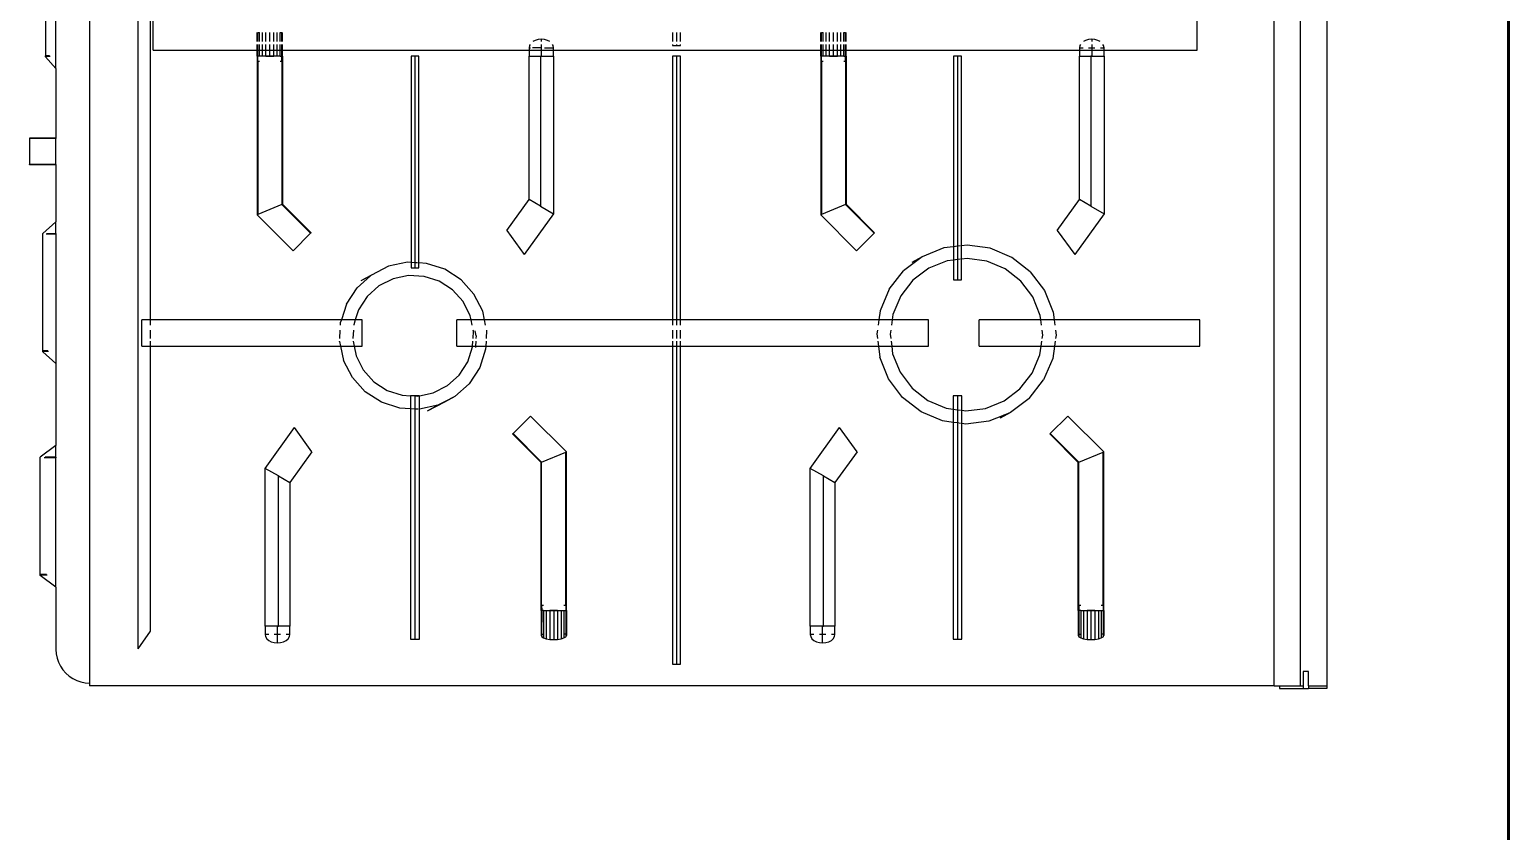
# Model space of a CAD drawing. Header units: metres. Extents: x 54.3 to 102.1, y 17 to 45.8.
# Drawn here: x 60.01 to 60.571, y 37.794 to 38.099 of the extents above; entities that cross this region are included whole.
import ezdxf

# ---------------------------------------------------------------- set-up
doc = ezdxf.new("R2010")
doc.units = ezdxf.units.M
doc.layers.add('A-WALL', color=6, linetype='Continuous', lineweight=60)

msp = doc.modelspace()

# ---------------------------------------------------------------- linework, layer by layer
for p, q in [((60.03242, 38.35067), (60.03242, 37.85067)), ((60.48226, 37.84967), (60.48226, 38.35067)), ((60.50226, 38.35167), (60.50226, 37.84967)), ((60.49226, 37.84967), (60.49226, 38.34631)), ((60.0507, 38.33474), (60.0507, 37.86374)), ((60.05546, 38.21359), (60.05546, 37.98864)), ((60.01962, 38.08412), (60.01962, 38.13788)), ((60.01562, 38.13325), (60.01562, 38.08891)), ((60.05658, 38.09106), (60.05658, 38.10222)), ((60.453, 38.09106), (60.453, 38.10222)), ((60.09604, 38.09433), (60.09604, 38.09781)), ((60.09626, 38.0978), (60.09697, 38.09781)), ((60.09626, 38.09433), (60.09626, 38.0978)), ((60.09697, 38.09433), (60.09697, 38.09781)), ((60.09804, 38.09433), (60.09804, 38.09781)), ((60.09938, 38.09433), (60.09938, 38.09781)), ((60.10086, 38.09433), (60.10086, 38.09781)), ((60.10235, 38.09433), (60.10235, 38.09781)), ((60.10369, 38.09433), (60.10369, 38.09781)), ((60.10475, 38.09433), (60.10475, 38.09781)), ((60.10475, 38.09781), (60.10526, 38.0978)), ((60.10526, 38.0978), (60.10544, 38.09781)), ((60.10544, 38.09433), (60.10544, 38.09781)), ((60.10569, 38.09433), (60.10569, 38.09781)), ((60.2016, 38.09477), (60.20075, 38.09433)), ((60.20273, 38.09509), (60.2016, 38.09477)), ((60.20394, 38.0952), (60.20273, 38.09509)), ((60.20515, 38.09509), (60.20394, 38.0952)), ((60.20394, 38.0952), (60.20394, 38.09433)), ((60.20628, 38.09477), (60.20515, 38.09509)), ((60.20713, 38.09433), (60.20628, 38.09477)), ((60.25374, 38.09781), (60.25374, 38.09433)), ((60.25524, 38.09781), (60.25524, 38.09433)), ((60.2568, 38.09433), (60.2568, 38.09781)), ((60.31004, 38.09433), (60.31004, 38.09781)), ((60.31026, 38.0978), (60.31097, 38.09781)), ((60.31026, 38.09433), (60.31026, 38.0978)), ((60.31097, 38.09433), (60.31097, 38.09781)), ((60.31204, 38.09433), (60.31204, 38.09781)), ((60.31338, 38.09433), (60.31338, 38.09781)), ((60.31486, 38.09433), (60.31486, 38.09781)), ((60.31635, 38.09433), (60.31635, 38.09781)), ((60.31769, 38.09433), (60.31769, 38.09781)), ((60.31875, 38.09433), (60.31875, 38.09781)), ((60.31875, 38.09781), (60.31926, 38.0978)), ((60.31926, 38.0978), (60.31944, 38.09781)), ((60.31944, 38.09433), (60.31944, 38.09781)), ((60.31969, 38.09433), (60.31969, 38.09781)), ((60.4106, 38.09477), (60.40975, 38.09433)), ((60.41173, 38.09509), (60.4106, 38.09477)), ((60.41294, 38.0952), (60.41173, 38.09509)), ((60.41415, 38.09509), (60.41294, 38.0952)), ((60.41294, 38.0952), (60.41294, 38.09433)), ((60.41528, 38.09477), (60.41415, 38.09509)), ((60.41613, 38.09433), (60.41528, 38.09477)), ((60.01718, 38.08891), (60.01562, 38.08891)), ((60.01562, 38.08869), (60.01562, 38.08891)), ((60.05658, 38.09106), (60.09604, 38.09106)), ((60.09604, 38.09106), (60.09604, 38.09328)), ((60.09604, 38.08882), (60.09604, 38.09106)), ((60.09604, 38.09106), (60.09626, 38.09106)), ((60.09626, 38.09106), (60.09626, 38.09328)), ((60.09626, 38.08882), (60.09626, 38.09106)), ((60.09626, 38.09106), (60.09697, 38.09106)), ((60.09697, 38.09106), (60.09697, 38.09328)), ((60.09697, 38.08882), (60.09697, 38.09106)), ((60.09697, 38.09106), (60.09804, 38.09106)), ((60.09804, 38.09106), (60.09804, 38.09328)), ((60.09804, 38.08882), (60.09804, 38.09106)), ((60.09804, 38.09106), (60.09938, 38.09106)), ((60.09938, 38.09106), (60.09938, 38.09328)), ((60.09938, 38.08882), (60.09938, 38.09106)), ((60.09938, 38.09106), (60.10086, 38.09106)), ((60.10086, 38.09106), (60.10086, 38.09328)), ((60.10086, 38.08889), (60.10086, 38.09106)), ((60.10086, 38.09106), (60.10235, 38.09106)), ((60.10235, 38.09106), (60.10235, 38.09328)), ((60.10235, 38.08882), (60.10235, 38.09106)), ((60.10235, 38.09106), (60.10369, 38.09106)), ((60.10369, 38.09106), (60.10369, 38.09328)), ((60.10369, 38.08882), (60.10369, 38.09106)), ((60.10369, 38.09106), (60.10475, 38.09106)), ((60.10475, 38.09106), (60.10475, 38.09328)), ((60.10475, 38.08882), (60.10475, 38.09106)), ((60.10475, 38.09106), (60.10544, 38.09106)), ((60.10544, 38.09106), (60.10544, 38.09328)), ((60.10544, 38.08882), (60.10544, 38.09106)), ((60.10544, 38.09106), (60.10569, 38.09106)), ((60.10569, 38.09106), (60.10569, 38.09328)), ((60.10569, 38.08882), (60.10569, 38.09106)), ((60.10569, 38.09106), (60.19926, 38.09106)), ((60.19942, 38.09283), (60.19926, 38.09201)), ((60.19926, 38.09201), (60.19989, 38.09201)), ((60.19926, 38.09201), (60.19926, 38.09106)), ((60.19926, 38.09106), (60.19926, 38.08882)), ((60.19926, 38.09106), (60.20394, 38.09106)), ((60.19969, 38.09328), (60.19942, 38.09283)), ((60.20394, 38.09201), (60.20063, 38.09201)), ((60.20394, 38.09328), (60.20394, 38.09201)), ((60.20394, 38.09201), (60.20394, 38.09106)), ((60.20394, 38.09106), (60.20394, 38.08882)), ((60.20394, 38.09106), (60.20862, 38.09106)), ((60.20515, 38.09201), (60.20862, 38.09201)), ((60.20846, 38.09283), (60.20819, 38.09328)), ((60.20862, 38.09201), (60.20846, 38.09283)), ((60.20862, 38.09106), (60.20862, 38.09201)), ((60.20862, 38.08882), (60.20862, 38.09106)), ((60.20862, 38.09106), (60.31004, 38.09106)), ((60.25374, 38.09328), (60.25374, 38.09282)), ((60.25374, 38.09282), (60.25524, 38.09282)), ((60.25524, 38.09328), (60.25524, 38.09282)), ((60.25524, 38.09282), (60.2568, 38.09282)), ((60.2568, 38.09282), (60.2568, 38.09328)), ((60.31004, 38.09106), (60.31004, 38.09328)), ((60.31004, 38.08882), (60.31004, 38.09106)), ((60.31004, 38.09106), (60.31026, 38.09106)), ((60.31026, 38.09106), (60.31026, 38.09328)), ((60.31026, 38.08882), (60.31026, 38.09106)), ((60.31026, 38.09106), (60.31097, 38.09106)), ((60.31097, 38.09106), (60.31097, 38.09328)), ((60.31097, 38.08882), (60.31097, 38.09106)), ((60.31097, 38.09106), (60.31204, 38.09106)), ((60.31204, 38.09106), (60.31204, 38.09328)), ((60.31204, 38.08882), (60.31204, 38.09106)), ((60.31204, 38.09106), (60.31338, 38.09106)), ((60.31338, 38.09106), (60.31338, 38.09328)), ((60.31338, 38.08882), (60.31338, 38.09106)), ((60.31338, 38.09106), (60.31486, 38.09106)), ((60.31486, 38.09106), (60.31486, 38.09328)), ((60.31486, 38.08889), (60.31486, 38.09106)), ((60.31486, 38.09106), (60.31635, 38.09106)), ((60.31635, 38.09106), (60.31635, 38.09328)), ((60.31635, 38.08882), (60.31635, 38.09106)), ((60.31635, 38.09106), (60.31769, 38.09106)), ((60.31769, 38.09106), (60.31769, 38.09328)), ((60.31769, 38.08882), (60.31769, 38.09106)), ((60.31769, 38.09106), (60.31875, 38.09106)), ((60.31875, 38.09106), (60.31875, 38.09328)), ((60.31875, 38.08882), (60.31875, 38.09106)), ((60.31875, 38.09106), (60.31944, 38.09106)), ((60.31944, 38.09106), (60.31944, 38.09328)), ((60.31944, 38.08882), (60.31944, 38.09106)), ((60.31944, 38.09106), (60.31969, 38.09106)), ((60.31969, 38.09106), (60.31969, 38.09328)), ((60.31969, 38.08882), (60.31969, 38.09106)), ((60.31969, 38.09106), (60.40826, 38.09106)), ((60.40842, 38.09283), (60.40826, 38.09201)), ((60.40826, 38.09201), (60.40963, 38.09201)), ((60.40826, 38.09201), (60.40826, 38.09106)), ((60.40826, 38.09106), (60.40826, 38.08882)), ((60.40826, 38.09106), (60.41294, 38.09106)), ((60.40869, 38.09328), (60.40842, 38.09283)), ((60.41173, 38.09201), (60.41294, 38.09201)), ((60.41294, 38.09328), (60.41294, 38.09201)), ((60.41294, 38.09201), (60.41415, 38.09201)), ((60.41294, 38.09201), (60.41294, 38.09106)), ((60.41294, 38.09106), (60.41294, 38.08882)), ((60.41294, 38.09106), (60.41762, 38.09106)), ((60.41625, 38.09201), (60.41762, 38.09201)), ((60.41746, 38.09283), (60.41719, 38.09328)), ((60.41762, 38.09201), (60.41746, 38.09283)), ((60.41762, 38.09106), (60.41762, 38.09201)), ((60.41762, 38.08882), (60.41762, 38.09106)), ((60.41762, 38.09106), (60.453, 38.09106)), ((60.01562, 38.08853), (60.01562, 38.08869)), ((60.0174, 38.08869), (60.01562, 38.08869)), ((60.01962, 38.08412), (60.01562, 38.08853)), ((60.01962, 38.08412), (60.01962, 38.05764)), ((60.09626, 38.08882), (60.09604, 38.08882)), ((60.09604, 38.08882), (60.09604, 38.02854)), ((60.09626, 38.08687), (60.09626, 38.08882)), ((60.09697, 38.08882), (60.09626, 38.08882)), ((60.09626, 38.08687), (60.09697, 38.08687)), ((60.09626, 38.08687), (60.09628, 38.02865)), ((60.09804, 38.08882), (60.09697, 38.08882)), ((60.09938, 38.08882), (60.09804, 38.08882)), ((60.10086, 38.08889), (60.09938, 38.08882)), ((60.09938, 38.08882), (60.10235, 38.08882)), ((60.10235, 38.08882), (60.10086, 38.08889)), ((60.10369, 38.08882), (60.10235, 38.08882)), ((60.10475, 38.08882), (60.10369, 38.08882)), ((60.10475, 38.08882), (60.10544, 38.08882)), ((60.10475, 38.08687), (60.10546, 38.08687)), ((60.10544, 38.08882), (60.10569, 38.08882)), ((60.10546, 38.08687), (60.10544, 38.08882)), ((60.10546, 38.08687), (60.10569, 38.08735)), ((60.10546, 38.08687), (60.10546, 38.03245)), ((60.10569, 38.08882), (60.10569, 38.03254)), ((60.15448, 38.08882), (60.15448, 38.01043)), ((60.15591, 38.08882), (60.15448, 38.08882)), ((60.15591, 38.08882), (60.15594, 38.01035)), ((60.1574, 38.08882), (60.15591, 38.08882)), ((60.1574, 38.01027), (60.1574, 38.08882)), ((60.19926, 38.0343), (60.19926, 38.08882)), ((60.19926, 38.08882), (60.20358, 38.08882)), ((60.20358, 38.08882), (60.20358, 38.03182)), ((60.20358, 38.08882), (60.20394, 38.08882)), ((60.20394, 38.08882), (60.20862, 38.08882)), ((60.20862, 38.08882), (60.20862, 38.02891)), ((60.25374, 38.08882), (60.25374, 37.98864)), ((60.25524, 38.08882), (60.25374, 38.08882)), ((60.25524, 38.08882), (60.25524, 37.98864)), ((60.2568, 38.08882), (60.25524, 38.08882)), ((60.2568, 37.98864), (60.2568, 38.08882)), ((60.31026, 38.08882), (60.31004, 38.08882)), ((60.31004, 38.08882), (60.31004, 38.02854)), ((60.31026, 38.08687), (60.31026, 38.08882)), ((60.31097, 38.08882), (60.31026, 38.08882)), ((60.31026, 38.08687), (60.31097, 38.08687)), ((60.31026, 38.08687), (60.31028, 38.02865)), ((60.31204, 38.08882), (60.31097, 38.08882)), ((60.31338, 38.08882), (60.31204, 38.08882)), ((60.31486, 38.08889), (60.31338, 38.08882)), ((60.31338, 38.08882), (60.31635, 38.08882)), ((60.31635, 38.08882), (60.31486, 38.08889)), ((60.31769, 38.08882), (60.31635, 38.08882)), ((60.31875, 38.08882), (60.31769, 38.08882)), ((60.31875, 38.08882), (60.31944, 38.08882)), ((60.31875, 38.08687), (60.31946, 38.08687)), ((60.31944, 38.08882), (60.31969, 38.08882)), ((60.31946, 38.08687), (60.31944, 38.08882)), ((60.31946, 38.08687), (60.31969, 38.08735)), ((60.31946, 38.08687), (60.31946, 38.03245)), ((60.31969, 38.08882), (60.31969, 38.03254)), ((60.36039, 38.08882), (60.36039, 38.01639)), ((60.36191, 38.08882), (60.36039, 38.08882)), ((60.36191, 38.08882), (60.36191, 38.01658)), ((60.36348, 38.08882), (60.36191, 38.08882)), ((60.36348, 38.01677), (60.36348, 38.08882)), ((60.40826, 38.0343), (60.40826, 38.08882)), ((60.40826, 38.08882), (60.41258, 38.08882)), ((60.41258, 38.08882), (60.41258, 38.03182)), ((60.41294, 38.08882), (60.41258, 38.08882)), ((60.41294, 38.08882), (60.41762, 38.08882)), ((60.41762, 38.08882), (60.41762, 38.02891)), ((60.01962, 38.05764), (60.00962, 38.05764)), ((60.00962, 38.05764), (60.00962, 38.05757)), ((60.01962, 38.05757), (60.00962, 38.05757)), ((60.00962, 38.05757), (60.00962, 38.04764)), ((60.01962, 38.05764), (60.01962, 38.05757)), ((60.01962, 38.04764), (60.01962, 38.05757)), ((60.01962, 38.04764), (60.00962, 38.04764)), ((60.00962, 38.04757), (60.00962, 38.04764)), ((60.01962, 38.04757), (60.00962, 38.04757)), ((60.01962, 38.04764), (60.01962, 38.04757)), ((60.01962, 38.04757), (60.01962, 38.02588)), ((60.19085, 38.02262), (60.19926, 38.0343)), ((60.20358, 38.03182), (60.19926, 38.0343)), ((60.39985, 38.02262), (60.40826, 38.0343)), ((60.41258, 38.03182), (60.40826, 38.0343)), ((60.09628, 38.02865), (60.09604, 38.02854)), ((60.09604, 38.02854), (60.10966, 38.01492)), ((60.10546, 38.03245), (60.09628, 38.02865)), ((60.10546, 38.03245), (60.10569, 38.03254)), ((60.10546, 38.03245), (60.11631, 38.02157)), ((60.10569, 38.03254), (60.11649, 38.02174)), ((60.20862, 38.02891), (60.19747, 38.01343)), ((60.20358, 38.03182), (60.20862, 38.02891)), ((60.31028, 38.02865), (60.31004, 38.02854)), ((60.31004, 38.02854), (60.32366, 38.01492)), ((60.31946, 38.03245), (60.31028, 38.02865)), ((60.31946, 38.03245), (60.31969, 38.03254)), ((60.31946, 38.03245), (60.33031, 38.02157)), ((60.31969, 38.03254), (60.33049, 38.02174)), ((60.41762, 38.02891), (60.40647, 38.01343)), ((60.41258, 38.03182), (60.41762, 38.02891)), ((60.01962, 38.02588), (60.01462, 38.02148)), ((60.01962, 38.02148), (60.01962, 38.02588)), ((60.11631, 38.02157), (60.10966, 38.01492)), ((60.11649, 38.02174), (60.11631, 38.02157)), ((60.19085, 38.02262), (60.19747, 38.01343)), ((60.33031, 38.02157), (60.32366, 38.01492)), ((60.33049, 38.02174), (60.33031, 38.02157)), ((60.39985, 38.02262), (60.40647, 38.01343)), ((60.01462, 37.9769), (60.01462, 38.02148)), ((60.01594, 38.02126), (60.01962, 38.02126)), ((60.0162, 38.02148), (60.01962, 38.02148)), ((60.01962, 38.02148), (60.01962, 38.02126)), ((60.01962, 38.02126), (60.01962, 37.97212)), ((60.35682, 38.01595), (60.34859, 38.01261)), ((60.36039, 38.01639), (60.35682, 38.01595)), ((60.36191, 38.01658), (60.36039, 38.01639)), ((60.36039, 38.01639), (60.36039, 38.01135)), ((60.36303, 38.01672), (60.36191, 38.01658)), ((60.36191, 38.01658), (60.36191, 38.01154)), ((60.36348, 38.01677), (60.36328, 38.01675)), ((60.36562, 38.01704), (60.36348, 38.01677)), ((60.36348, 38.01173), (60.36348, 38.01677)), ((60.37442, 38.01581), (60.36562, 38.01704)), ((60.15309, 38.0105), (60.14594, 38.00899)), ((60.15448, 38.01043), (60.15309, 38.0105)), ((60.15448, 38.01043), (60.15448, 38.00843)), ((60.15594, 38.01035), (60.15448, 38.01043)), ((60.15594, 38.01035), (60.15594, 38.00843)), ((60.15697, 38.0103), (60.15594, 38.01035)), ((60.1574, 38.01027), (60.1572, 38.01028)), ((60.34705, 38.01145), (60.34151, 38.00726)), ((60.34859, 38.01261), (60.34459, 38.01045)), ((60.34705, 38.01145), (60.34459, 38.01045)), ((60.34859, 38.01261), (60.34705, 38.01145)), ((60.35808, 38.01106), (60.35108, 38.00822)), ((60.36039, 38.01135), (60.35808, 38.01106)), ((60.36191, 38.01154), (60.36039, 38.01135)), ((60.36039, 38.01135), (60.36039, 38.00381)), ((60.36303, 38.01168), (60.36191, 38.01154)), ((60.36191, 38.01154), (60.36191, 38.00381)), ((60.36348, 38.01173), (60.36328, 38.01171)), ((60.36559, 38.01199), (60.36348, 38.01173)), ((60.36348, 38.00381), (60.36348, 38.01173)), ((60.37307, 38.01095), (60.36559, 38.01199)), ((60.38003, 38.00801), (60.37307, 38.01095)), ((60.38259, 38.01235), (60.37442, 38.01581)), ((60.38959, 38.0069), (60.38259, 38.01235)), ((60.1391, 38.00538), (60.13399, 38.00079)), ((60.13943, 38.00567), (60.13542, 38.00351)), ((60.1391, 38.00538), (60.13542, 38.00351)), ((60.13943, 38.00567), (60.1391, 38.00538)), ((60.14594, 38.00899), (60.13943, 38.00567)), ((60.15349, 38.00547), (60.14762, 38.00423)), ((60.15947, 38.00516), (60.15349, 38.00547)), ((60.15448, 38.00843), (60.15594, 38.00843)), ((60.15594, 38.00843), (60.1574, 38.00843)), ((60.1574, 38.00843), (60.1574, 38.01027)), ((60.16039, 38.01011), (60.1574, 38.01027)), ((60.16517, 38.0033), (60.15947, 38.00516)), ((60.16734, 38.00785), (60.16039, 38.01011)), ((60.17347, 38.00386), (60.16734, 38.00785)), ((60.33605, 38.00026), (60.34151, 38.00726)), ((60.35108, 38.00822), (60.34505, 38.00367)), ((60.386, 38.00336), (60.38003, 38.00801)), ((60.38959, 38.0069), (60.39494, 37.99982)), ((60.13001, 37.99466), (60.13399, 38.00079)), ((60.14228, 38.00152), (60.13782, 37.99751)), ((60.14762, 38.00423), (60.14228, 38.00152)), ((60.17019, 38.00003), (60.16517, 38.0033)), ((60.1742, 37.99557), (60.17019, 38.00003)), ((60.17347, 38.00386), (60.17836, 37.99843)), ((60.33605, 38.00026), (60.33259, 37.99209)), ((60.34505, 38.00367), (60.3404, 37.99771)), ((60.36039, 38.00381), (60.36191, 38.00381)), ((60.36191, 38.00381), (60.36348, 38.00381)), ((60.39055, 37.99733), (60.386, 38.00336)), ((60.39494, 37.99982), (60.39827, 37.99159)), ((60.13001, 37.99466), (60.12804, 37.98864)), ((60.13782, 37.99751), (60.13456, 37.99249)), ((60.17691, 37.99023), (60.1742, 37.99557)), ((60.18167, 37.99191), (60.17836, 37.99843)), ((60.3404, 37.99771), (60.33745, 37.99074)), ((60.39339, 37.99032), (60.39055, 37.99733)), ((60.05546, 37.98864), (60.05225, 37.98864)), ((60.05225, 37.97859), (60.05225, 37.98864)), ((60.05546, 37.98864), (60.05546, 37.98663)), ((60.12804, 37.98864), (60.05546, 37.98864)), ((60.12804, 37.98864), (60.12774, 37.98771)), ((60.1333, 37.98864), (60.12804, 37.98864)), ((60.1333, 37.98864), (60.1327, 37.98679)), ((60.13456, 37.99249), (60.1333, 37.98864)), ((60.13593, 37.98864), (60.1333, 37.98864)), ((60.13593, 37.97859), (60.13593, 37.98864)), ((60.17725, 37.98864), (60.17185, 37.98864)), ((60.17185, 37.97859), (60.17185, 37.98864)), ((60.17725, 37.98864), (60.17691, 37.99023)), ((60.17768, 37.98663), (60.17725, 37.98864)), ((60.18236, 37.98864), (60.17725, 37.98864)), ((60.18236, 37.98864), (60.18167, 37.99191)), ((60.18279, 37.98663), (60.18236, 37.98864)), ((60.25374, 37.98864), (60.18236, 37.98864)), ((60.25374, 37.98864), (60.25374, 37.98663)), ((60.25524, 37.98864), (60.25374, 37.98864)), ((60.25524, 37.98864), (60.25524, 37.98663)), ((60.25635, 37.98864), (60.25524, 37.98864)), ((60.2568, 37.98864), (60.2566, 37.98864)), ((60.2568, 37.98663), (60.2568, 37.98864)), ((60.33211, 37.98864), (60.2568, 37.98864)), ((60.33211, 37.98864), (60.33183, 37.98663)), ((60.33259, 37.99209), (60.33211, 37.98864)), ((60.33716, 37.98864), (60.33211, 37.98864)), ((60.33716, 37.98864), (60.33688, 37.98663)), ((60.33745, 37.99074), (60.33716, 37.98864)), ((60.35093, 37.98864), (60.33716, 37.98864)), ((60.35093, 37.97859), (60.35093, 37.98864)), ((60.3936, 37.98864), (60.37025, 37.98864)), ((60.37025, 37.97859), (60.37025, 37.98864)), ((60.3936, 37.98864), (60.39339, 37.99032)), ((60.39385, 37.98663), (60.3936, 37.98864)), ((60.39864, 37.98864), (60.3936, 37.98864)), ((60.39827, 37.99159), (60.39864, 37.98864)), ((60.39864, 37.98864), (60.39889, 37.98663)), ((60.45393, 37.98864), (60.39864, 37.98864)), ((60.45393, 37.97859), (60.45393, 37.98864)), ((60.05546, 37.98467), (60.05546, 37.98153)), ((60.12741, 37.98153), (60.12758, 37.98467)), ((60.12768, 37.98663), (60.12774, 37.98771)), ((60.13259, 37.98467), (60.13242, 37.98153)), ((60.1327, 37.98679), (60.13269, 37.98663)), ((60.17801, 37.98153), (60.17816, 37.98437)), ((60.17816, 37.98437), (60.17809, 37.98467)), ((60.17918, 37.9826), (60.17879, 37.98442)), ((60.17918, 37.9826), (60.17912, 37.98153)), ((60.18318, 37.98467), (60.18301, 37.98153)), ((60.25374, 37.98467), (60.25374, 37.98153)), ((60.25524, 37.98467), (60.25524, 37.98153)), ((60.2568, 37.98153), (60.2568, 37.98467)), ((60.33156, 37.98467), (60.33137, 37.98329)), ((60.33137, 37.98329), (60.33159, 37.98153)), ((60.33661, 37.98467), (60.33641, 37.98326)), ((60.33641, 37.98326), (60.33662, 37.98153)), ((60.39432, 37.98282), (60.39409, 37.98467)), ((60.39414, 37.98153), (60.39432, 37.98282)), ((60.39913, 37.98467), (60.39937, 37.98278)), ((60.39937, 37.98278), (60.39919, 37.98153)), ((60.01658, 37.9769), (60.01462, 37.9769)), ((60.01462, 37.97668), (60.01462, 37.9769)), ((60.01462, 37.97652), (60.01462, 37.97668)), ((60.01686, 37.97668), (60.01462, 37.97668)), ((60.05225, 37.97859), (60.05546, 37.97859)), ((60.05546, 37.98059), (60.05546, 37.97859)), ((60.05546, 37.97859), (60.05546, 37.87034)), ((60.05546, 37.97859), (60.12774, 37.97859)), ((60.12735, 37.98041), (60.12736, 37.98059)), ((60.12735, 37.98041), (60.12774, 37.97859)), ((60.12774, 37.97859), (60.12887, 37.97326)), ((60.12774, 37.97859), (60.13285, 37.97859)), ((60.13243, 37.98059), (60.13285, 37.97859)), ((60.13285, 37.97859), (60.13362, 37.97494)), ((60.13285, 37.97859), (60.13593, 37.97859)), ((60.17185, 37.97859), (60.17785, 37.97859)), ((60.17598, 37.97269), (60.17784, 37.97839)), ((60.17784, 37.97839), (60.17785, 37.97859)), ((60.17785, 37.97859), (60.17796, 37.98059)), ((60.17785, 37.97859), (60.17897, 37.97859)), ((60.17897, 37.97859), (60.17894, 37.97818)), ((60.17907, 37.98059), (60.17897, 37.97859)), ((60.17897, 37.97859), (60.18286, 37.97859)), ((60.1828, 37.97746), (60.18053, 37.97051)), ((60.18286, 37.97859), (60.1828, 37.97746)), ((60.18296, 37.98059), (60.18286, 37.97859)), ((60.18286, 37.97859), (60.25374, 37.97859)), ((60.25374, 37.98059), (60.25374, 37.97859)), ((60.25374, 37.97859), (60.25374, 37.85782)), ((60.25374, 37.97859), (60.25524, 37.97859)), ((60.25524, 37.98059), (60.25524, 37.97859)), ((60.25524, 37.97859), (60.25524, 37.85782)), ((60.25524, 37.97859), (60.25635, 37.97859)), ((60.2566, 37.97859), (60.2568, 37.97859)), ((60.2568, 37.97859), (60.2568, 37.98059)), ((60.2568, 37.85782), (60.2568, 37.97859)), ((60.2568, 37.97859), (60.33195, 37.97859)), ((60.3317, 37.98059), (60.33195, 37.97859)), ((60.33195, 37.97859), (60.33246, 37.97449)), ((60.33195, 37.97859), (60.33699, 37.97859)), ((60.33674, 37.98059), (60.33699, 37.97859)), ((60.33699, 37.97859), (60.33734, 37.97575)), ((60.33699, 37.97859), (60.35093, 37.97859)), ((60.37025, 37.97859), (60.39373, 37.97859)), ((60.39328, 37.97533), (60.39373, 37.97859)), ((60.39373, 37.97859), (60.39401, 37.98059)), ((60.39373, 37.97859), (60.39878, 37.97859)), ((60.39878, 37.97859), (60.39814, 37.97399)), ((60.39906, 37.98059), (60.39878, 37.97859)), ((60.39878, 37.97859), (60.45393, 37.97859)), ((60.01962, 37.97212), (60.01462, 37.97652)), ((60.01962, 37.97212), (60.01962, 37.94088)), ((60.13218, 37.96674), (60.12887, 37.97326)), ((60.13362, 37.97494), (60.13634, 37.9696)), ((60.17271, 37.96766), (60.17598, 37.97269)), ((60.33579, 37.96626), (60.33246, 37.97449)), ((60.33734, 37.97575), (60.34018, 37.96875)), ((60.39033, 37.96837), (60.39328, 37.97533)), ((60.39814, 37.97399), (60.39468, 37.96582)), ((60.13218, 37.96674), (60.13707, 37.96131)), ((60.13634, 37.9696), (60.14035, 37.96514)), ((60.16826, 37.96366), (60.17271, 37.96766)), ((60.18053, 37.97051), (60.17655, 37.96439)), ((60.34114, 37.95918), (60.33579, 37.96626)), ((60.34018, 37.96875), (60.34474, 37.96272)), ((60.38569, 37.96241), (60.39033, 37.96837)), ((60.38923, 37.95882), (60.39468, 37.96582)), ((60.1432, 37.95732), (60.13707, 37.96131)), ((60.14035, 37.96514), (60.14537, 37.96187)), ((60.14537, 37.96187), (60.15107, 37.96002)), ((60.15107, 37.96002), (60.15426, 37.95982)), ((60.15426, 37.95982), (60.15426, 37.95484)), ((60.15591, 37.95982), (60.15426, 37.95982)), ((60.15594, 37.95982), (60.15591, 37.95982)), ((60.15591, 37.95982), (60.15591, 37.95475)), ((60.15594, 37.95982), (60.15705, 37.9597)), ((60.15756, 37.95982), (60.15594, 37.95982)), ((60.15739, 37.95977), (60.15756, 37.95982)), ((60.15756, 37.95982), (60.15762, 37.95982)), ((60.15762, 37.95982), (60.16292, 37.96094)), ((60.15762, 37.95471), (60.15762, 37.95982)), ((60.16292, 37.96094), (60.16826, 37.96366)), ((60.17655, 37.96439), (60.17111, 37.9595)), ((60.34474, 37.96272), (60.3507, 37.95807)), ((60.36026, 37.95982), (60.36026, 37.95476)), ((60.36191, 37.95982), (60.36026, 37.95982)), ((60.36191, 37.95982), (60.36191, 37.95453)), ((60.36362, 37.95982), (60.36191, 37.95982)), ((60.36362, 37.9543), (60.36362, 37.95982)), ((60.37966, 37.95785), (60.38569, 37.96241)), ((60.15015, 37.95506), (60.1432, 37.95732)), ((60.15426, 37.95484), (60.15015, 37.95506)), ((60.15426, 37.95484), (60.15426, 37.86742)), ((60.15591, 37.95475), (60.15426, 37.95484)), ((60.15591, 37.95475), (60.15591, 37.86742)), ((60.15712, 37.95469), (60.15591, 37.95475)), ((60.15705, 37.9597), (60.15712, 37.95971)), ((60.15744, 37.95467), (60.15739, 37.95467)), ((60.15762, 37.95471), (60.15744, 37.95467)), ((60.1646, 37.95619), (60.15762, 37.95471)), ((60.15762, 37.86742), (60.15762, 37.95471)), ((60.16711, 37.95734), (60.16059, 37.95402)), ((60.1646, 37.95619), (60.16059, 37.95402)), ((60.16743, 37.95763), (60.1646, 37.95619)), ((60.17111, 37.9595), (60.16711, 37.95734)), ((60.16743, 37.95763), (60.16711, 37.95734)), ((60.17111, 37.9595), (60.16743, 37.95763)), ((60.34815, 37.95372), (60.34114, 37.95918)), ((60.3507, 37.95807), (60.35766, 37.95513)), ((60.35766, 37.95513), (60.36026, 37.95476)), ((60.36026, 37.95476), (60.36026, 37.94972)), ((60.36026, 37.95476), (60.36191, 37.95453)), ((60.36191, 37.95453), (60.36191, 37.94949)), ((60.36191, 37.95453), (60.36312, 37.95436)), ((60.36339, 37.95433), (60.36362, 37.9543)), ((60.36362, 37.9543), (60.36515, 37.95408)), ((60.36362, 37.94925), (60.36362, 37.9543)), ((60.36515, 37.95408), (60.37265, 37.95501)), ((60.37265, 37.95501), (60.37966, 37.95785)), ((60.38923, 37.95882), (60.38214, 37.95347)), ((60.19319, 37.94547), (60.19984, 37.95212)), ((60.21347, 37.93849), (60.19984, 37.95212)), ((60.35632, 37.95026), (60.34815, 37.95372)), ((60.36026, 37.94972), (60.35632, 37.95026)), ((60.36026, 37.94972), (60.36026, 37.86742)), ((60.36191, 37.94949), (60.36026, 37.94972)), ((60.36191, 37.94949), (60.36191, 37.86742)), ((60.36312, 37.94932), (60.36191, 37.94949)), ((60.36362, 37.94925), (60.36339, 37.94928)), ((60.36511, 37.94904), (60.36362, 37.94925)), ((60.36362, 37.86742), (60.36362, 37.94925)), ((60.37392, 37.95013), (60.36511, 37.94904)), ((60.37968, 37.95247), (60.37392, 37.95013)), ((60.38214, 37.95347), (60.37814, 37.9513)), ((60.37968, 37.95247), (60.37814, 37.9513)), ((60.38214, 37.95347), (60.37968, 37.95247)), ((60.39719, 37.94547), (60.40384, 37.95212)), ((60.41747, 37.93849), (60.40384, 37.95212)), ((60.09907, 37.93224), (60.11022, 37.94773)), ((60.11684, 37.93854), (60.11022, 37.94773)), ((60.19302, 37.9453), (60.19319, 37.94547)), ((60.20382, 37.9345), (60.19302, 37.9453)), ((60.20405, 37.93459), (60.19319, 37.94547)), ((60.30607, 37.93224), (60.31722, 37.94773)), ((60.32384, 37.93854), (60.31722, 37.94773)), ((60.39702, 37.9453), (60.39719, 37.94547)), ((60.40782, 37.9345), (60.39702, 37.9453)), ((60.40805, 37.93459), (60.39719, 37.94547)), ((60.01962, 37.94088), (60.01362, 37.93651)), ((60.01962, 37.93651), (60.01962, 37.94088)), ((60.11684, 37.93854), (60.10843, 37.92686)), ((60.20405, 37.93459), (60.21323, 37.93839)), ((60.21323, 37.93839), (60.21347, 37.93849)), ((60.21325, 37.88016), (60.21323, 37.93839)), ((60.21347, 37.87822), (60.21347, 37.93849)), ((60.32384, 37.93854), (60.31543, 37.92686)), ((60.40805, 37.93459), (60.41723, 37.93839)), ((60.41723, 37.93839), (60.41747, 37.93849)), ((60.41725, 37.88016), (60.41723, 37.93839)), ((60.41747, 37.87822), (60.41747, 37.93849)), ((60.01362, 37.89187), (60.01362, 37.93651)), ((60.01962, 37.93629), (60.01522, 37.93629)), ((60.01962, 37.93651), (60.01554, 37.93651)), ((60.01962, 37.93651), (60.01962, 37.93629)), ((60.01962, 37.88712), (60.01962, 37.93629)), ((60.09907, 37.87234), (60.09907, 37.93224)), ((60.10411, 37.92934), (60.09907, 37.93224)), ((60.20405, 37.93459), (60.20382, 37.9345)), ((60.20382, 37.87822), (60.20382, 37.9345)), ((60.20405, 37.88016), (60.20405, 37.93459)), ((60.30607, 37.87234), (60.30607, 37.93224)), ((60.31111, 37.92934), (60.30607, 37.93224)), ((60.40805, 37.93459), (60.40782, 37.9345)), ((60.40782, 37.87822), (60.40782, 37.9345)), ((60.40805, 37.88016), (60.40805, 37.93459)), ((60.10411, 37.87234), (60.10411, 37.92934)), ((60.10411, 37.92934), (60.10843, 37.92686)), ((60.10843, 37.92686), (60.10843, 37.87234)), ((60.31111, 37.87234), (60.31111, 37.92934)), ((60.31111, 37.92934), (60.31543, 37.92686)), ((60.31543, 37.92686), (60.31543, 37.87234)), ((60.01599, 37.89187), (60.01362, 37.89187)), ((60.01362, 37.89164), (60.01362, 37.89187)), ((60.01362, 37.89149), (60.01362, 37.89164)), ((60.01633, 37.89164), (60.01362, 37.89164)), ((60.01962, 37.88712), (60.01362, 37.89149)), ((60.01962, 37.88712), (60.01962, 37.86348)), ((60.20405, 37.88016), (60.20382, 37.87969)), ((60.20407, 37.87822), (60.20382, 37.87822)), ((60.20382, 37.87822), (60.20382, 37.86876)), ((60.20405, 37.88016), (60.20407, 37.87822)), ((60.20475, 37.88016), (60.20405, 37.88016)), ((60.20407, 37.87822), (60.20405, 37.86924)), ((60.20475, 37.87822), (60.20407, 37.87822)), ((60.20475, 37.87822), (60.20582, 37.87822)), ((60.20475, 37.87822), (60.20475, 37.86924)), ((60.20582, 37.87822), (60.20582, 37.86751)), ((60.20582, 37.87822), (60.20716, 37.87822)), ((60.20716, 37.87822), (60.20716, 37.86729)), ((60.20716, 37.87822), (60.20865, 37.87815)), ((60.21013, 37.87822), (60.20716, 37.87822)), ((60.20865, 37.87815), (60.21013, 37.87822)), ((60.20865, 37.87815), (60.20865, 37.86722)), ((60.21013, 37.87822), (60.21013, 37.86729)), ((60.21013, 37.87822), (60.21147, 37.87822)), ((60.21147, 37.87822), (60.21254, 37.87822)), ((60.21147, 37.87822), (60.21147, 37.86751)), ((60.21325, 37.88016), (60.21254, 37.88016)), ((60.21254, 37.87822), (60.21325, 37.87822)), ((60.21254, 37.87822), (60.21254, 37.86924)), ((60.21325, 37.88016), (60.21325, 37.87822)), ((60.21325, 37.87822), (60.21325, 37.86924)), ((60.21325, 37.87822), (60.21347, 37.87822)), ((60.21347, 37.87822), (60.21347, 37.86876)), ((60.40805, 37.88016), (60.40782, 37.87969)), ((60.40807, 37.87822), (60.40782, 37.87822)), ((60.40782, 37.87822), (60.40782, 37.86876)), ((60.40805, 37.88016), (60.40807, 37.87822)), ((60.40875, 37.88016), (60.40805, 37.88016)), ((60.40807, 37.87822), (60.40805, 37.86924)), ((60.40875, 37.87822), (60.40807, 37.87822)), ((60.40875, 37.87822), (60.40982, 37.87822)), ((60.40875, 37.87822), (60.40875, 37.86924)), ((60.40982, 37.87822), (60.40982, 37.86751)), ((60.40982, 37.87822), (60.41116, 37.87822)), ((60.41116, 37.87822), (60.41116, 37.86729)), ((60.41116, 37.87822), (60.41265, 37.87815)), ((60.41413, 37.87822), (60.41116, 37.87822)), ((60.41265, 37.87815), (60.41413, 37.87822)), ((60.41265, 37.87815), (60.41265, 37.86722)), ((60.41413, 37.87822), (60.41413, 37.86729)), ((60.41413, 37.87822), (60.41547, 37.87822)), ((60.41547, 37.87822), (60.41654, 37.87822)), ((60.41547, 37.87822), (60.41547, 37.86751)), ((60.41725, 37.88016), (60.41654, 37.88016)), ((60.41654, 37.87822), (60.41725, 37.87822)), ((60.41654, 37.87822), (60.41654, 37.86924)), ((60.41725, 37.88016), (60.41725, 37.87822)), ((60.41725, 37.87822), (60.41725, 37.86924)), ((60.41725, 37.87822), (60.41747, 37.87822)), ((60.41747, 37.87822), (60.41747, 37.86876)), ((60.05546, 37.87034), (60.0507, 37.86374)), ((60.09907, 37.87234), (60.09907, 37.86915)), ((60.10375, 37.87234), (60.09907, 37.87234)), ((60.10375, 37.86915), (60.10375, 37.87234)), ((60.10375, 37.87234), (60.10411, 37.87234)), ((60.10843, 37.87234), (60.10411, 37.87234)), ((60.10843, 37.86915), (60.10843, 37.87234)), ((60.30607, 37.87234), (60.30607, 37.86915)), ((60.31075, 37.87234), (60.30607, 37.87234)), ((60.31075, 37.86915), (60.31075, 37.87234)), ((60.31075, 37.87234), (60.31111, 37.87234)), ((60.31543, 37.87234), (60.31111, 37.87234)), ((60.31543, 37.86915), (60.31543, 37.87234)), ((60.09907, 37.86915), (60.09923, 37.86832)), ((60.10044, 37.86915), (60.09907, 37.86915)), ((60.09923, 37.86832), (60.09969, 37.86755)), ((60.09969, 37.86755), (60.10044, 37.86689)), ((60.10044, 37.86689), (60.10141, 37.86639)), ((60.10141, 37.86639), (60.10254, 37.86607)), ((60.10375, 37.86915), (60.10254, 37.86915)), ((60.10254, 37.86607), (60.10375, 37.86596)), ((60.10375, 37.86596), (60.10375, 37.86915)), ((60.10496, 37.86915), (60.10375, 37.86915)), ((60.10375, 37.86596), (60.10496, 37.86607)), ((60.10496, 37.86607), (60.10609, 37.86639)), ((60.10609, 37.86639), (60.10706, 37.86689)), ((60.10843, 37.86915), (60.10706, 37.86915)), ((60.10706, 37.86689), (60.1078, 37.86755)), ((60.1078, 37.86755), (60.10827, 37.86832)), ((60.10827, 37.86832), (60.10843, 37.86915)), ((60.15426, 37.86742), (60.15591, 37.86742)), ((60.15591, 37.86742), (60.15762, 37.86742)), ((60.20405, 37.86924), (60.20382, 37.86876)), ((60.20382, 37.86876), (60.20407, 37.86828)), ((60.20405, 37.86924), (60.20407, 37.86828)), ((60.20405, 37.86924), (60.20475, 37.86924)), ((60.20407, 37.86828), (60.20475, 37.86785)), ((60.20475, 37.86924), (60.20475, 37.86785)), ((60.20475, 37.86785), (60.20582, 37.86751)), ((60.20582, 37.86751), (60.20716, 37.86729)), ((60.20716, 37.86729), (60.20865, 37.86722)), ((60.20865, 37.86722), (60.21013, 37.86729)), ((60.21013, 37.86729), (60.21147, 37.86751)), ((60.21147, 37.86751), (60.21254, 37.86785)), ((60.21325, 37.86924), (60.21254, 37.86924)), ((60.21254, 37.86924), (60.21254, 37.86785)), ((60.21254, 37.86785), (60.21323, 37.86828)), ((60.21325, 37.86924), (60.21323, 37.86828)), ((60.21323, 37.86828), (60.21347, 37.86876)), ((60.21347, 37.86876), (60.21325, 37.86924)), ((60.30607, 37.86915), (60.30623, 37.86832)), ((60.30744, 37.86915), (60.30607, 37.86915)), ((60.30623, 37.86832), (60.30669, 37.86755)), ((60.30669, 37.86755), (60.30744, 37.86689)), ((60.30744, 37.86689), (60.30841, 37.86639)), ((60.30841, 37.86639), (60.30954, 37.86607)), ((60.31075, 37.86915), (60.30954, 37.86915)), ((60.30954, 37.86607), (60.31075, 37.86596)), ((60.31075, 37.86596), (60.31075, 37.86915)), ((60.31196, 37.86915), (60.31075, 37.86915)), ((60.31075, 37.86596), (60.31196, 37.86607)), ((60.31196, 37.86607), (60.31309, 37.86639)), ((60.31309, 37.86639), (60.31406, 37.86689)), ((60.31543, 37.86915), (60.31406, 37.86915)), ((60.31406, 37.86689), (60.3148, 37.86755)), ((60.3148, 37.86755), (60.31527, 37.86832)), ((60.31527, 37.86832), (60.31543, 37.86915)), ((60.36026, 37.86742), (60.36191, 37.86742)), ((60.36191, 37.86742), (60.36362, 37.86742)), ((60.40805, 37.86924), (60.40782, 37.86876)), ((60.40782, 37.86876), (60.40807, 37.86828)), ((60.40805, 37.86924), (60.40807, 37.86828)), ((60.40805, 37.86924), (60.40875, 37.86924)), ((60.40807, 37.86828), (60.40875, 37.86785)), ((60.40875, 37.86924), (60.40875, 37.86785)), ((60.40875, 37.86785), (60.40982, 37.86751)), ((60.40982, 37.86751), (60.41116, 37.86729)), ((60.41116, 37.86729), (60.41265, 37.86722)), ((60.41265, 37.86722), (60.41413, 37.86729)), ((60.41413, 37.86729), (60.41547, 37.86751)), ((60.41547, 37.86751), (60.41654, 37.86785)), ((60.41725, 37.86924), (60.41654, 37.86924)), ((60.41654, 37.86924), (60.41654, 37.86785)), ((60.41654, 37.86785), (60.41723, 37.86828)), ((60.41725, 37.86924), (60.41723, 37.86828)), ((60.41723, 37.86828), (60.41747, 37.86876)), ((60.41747, 37.86876), (60.41725, 37.86924)), ((60.01962, 37.86348), (60.01973, 37.8618)), ((60.01973, 37.8618), (60.02006, 37.86016)), ((60.02006, 37.86016), (60.0206, 37.85858)), ((60.0206, 37.85858), (60.02134, 37.85707)), ((60.02134, 37.85707), (60.02227, 37.85568)), ((60.02227, 37.85568), (60.02337, 37.85442)), ((60.02337, 37.85442), (60.02463, 37.85332)), ((60.02463, 37.85332), (60.02602, 37.85239)), ((60.25374, 37.85782), (60.25524, 37.85782)), ((60.25524, 37.85782), (60.2568, 37.85782)), ((60.49526, 37.85503), (60.49326, 37.85503)), ((60.49326, 37.85503), (60.49326, 37.84967)), ((60.49526, 37.84967), (60.49526, 37.85503)), ((60.02602, 37.85239), (60.02752, 37.85165)), ((60.02752, 37.85165), (60.02911, 37.85111)), ((60.02911, 37.85111), (60.03075, 37.85078)), ((60.03075, 37.85078), (60.03242, 37.85067)), ((60.03242, 37.85067), (60.03242, 37.84967)), ((60.48226, 37.84967), (60.03242, 37.84967)), ((60.48226, 37.84967), (60.48426, 37.84967)), ((60.48426, 37.84967), (60.48426, 37.84867)), ((60.48426, 37.84967), (60.49226, 37.84967)), ((60.48426, 37.84867), (60.49326, 37.84867)), ((60.49226, 37.84967), (60.49326, 37.84967)), ((60.49326, 37.84967), (60.49326, 37.84867)), ((60.49326, 37.84867), (60.49526, 37.84867)), ((60.49526, 37.84967), (60.50226, 37.84967)), ((60.49526, 37.84967), (60.49526, 37.84867)), ((60.50226, 37.84867), (60.49526, 37.84867)), ((60.50226, 37.84967), (60.50226, 37.84867))]:
    msp.add_line(p, q)
at = {"layer": 'A-WALL'}
msp.add_line((60.57116, 35.46817), (60.57116, 39.35479), dxfattribs=at)

doc.saveas('drawing.dxf')
